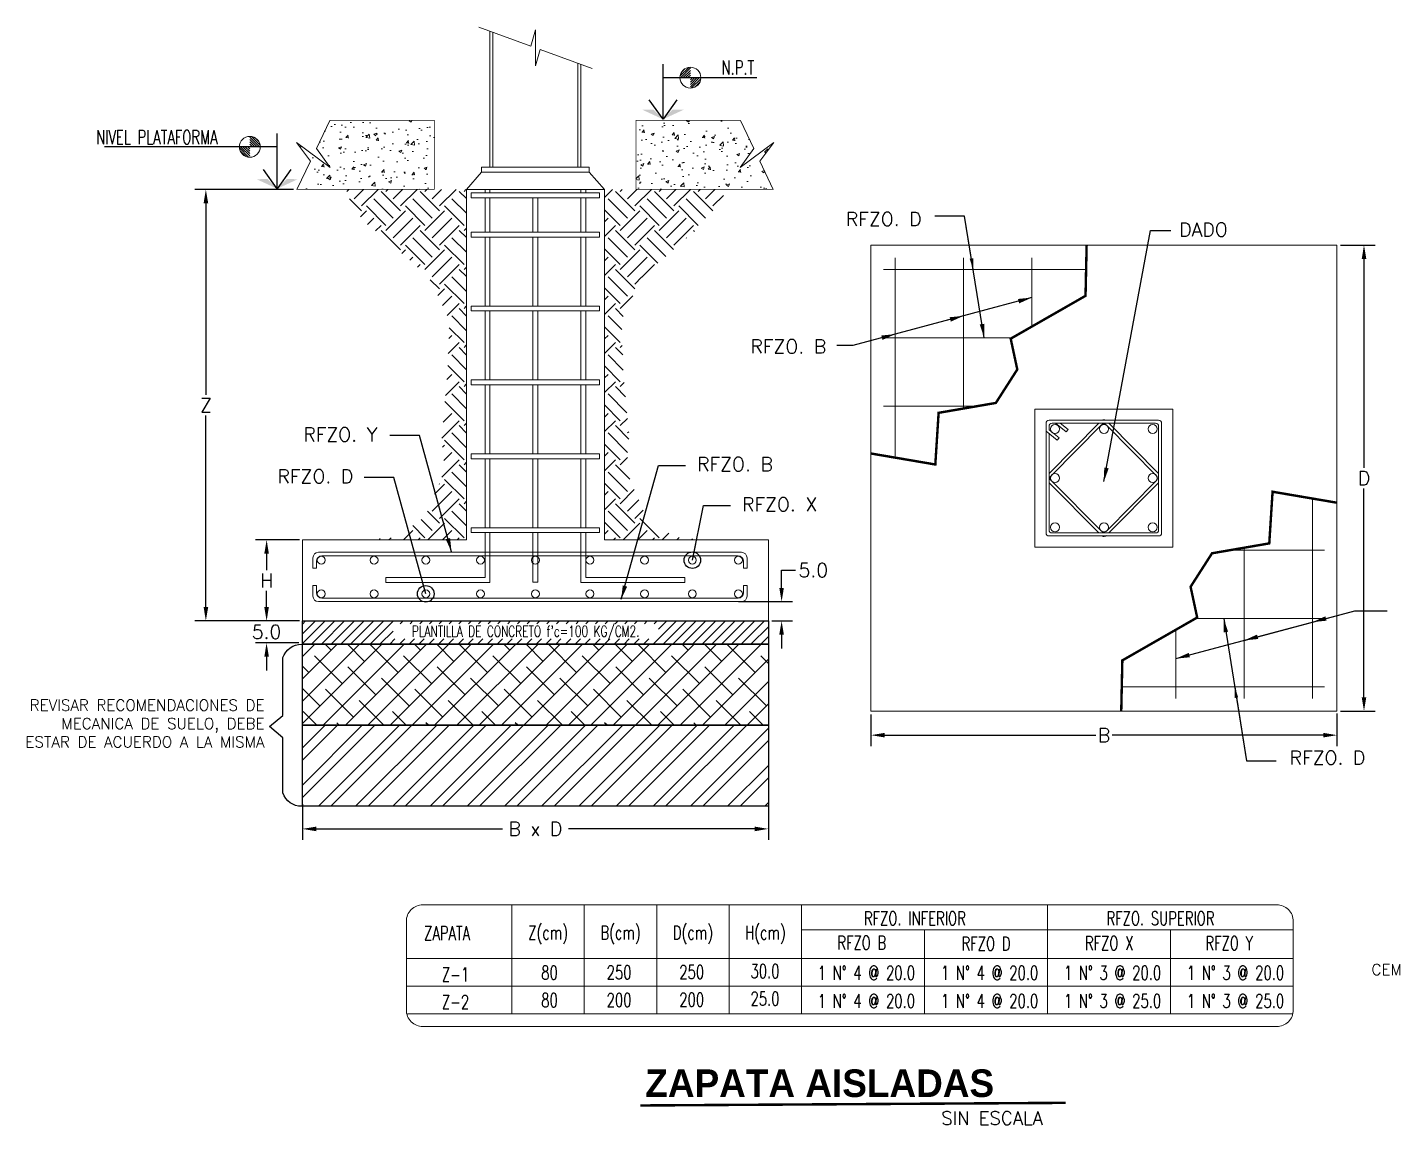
# Model space of a CAD drawing. Header units: millimetres. Extents: x 2153 to 2264, y 1628 to 1660.
# Drawn here: x 2214.38 to 2239.12, y 1634.8 to 1654.67 of the extents above; entities that cross this region are included whole.
import ezdxf
from ezdxf.enums import TextEntityAlignment as Align

# ---------------------------------------------------------------- set-up
doc = ezdxf.new("R2010")
doc.units = ezdxf.units.MM
for name, color, linetype in [('0-TEXTO', 7, 'Continuous'), ('CIM', 7, 'Continuous'), ('CONT', 7, 'Continuous'), ('COTAS', 2, 'Continuous'), ('DADO', 5, 'Continuous'), ('MING', 7, 'Continuous')]:
    doc.layers.add(name, color=color, linetype=linetype)
doc.layers.add('ARMADURA', color=1, linetype='Continuous', lineweight=18)
doc.styles.add('BOLD', font='bold.shx', dxfattribs={"width": 1.1, "height": 0.4})
doc.styles.add('SIMPLEX', font='simplex.shx')
doc.styles.get("Standard").update_dxf_attribs({"font": 'arial.ttf'})
doc.styles.add('TEXT', font='simplex.shx')
doc.styles.add('TEXTO', font='simplex.shx')
doc.dimstyles.new('100', dxfattribs={"dimtxt": 0.2, "dimasz": 0.2, "dimexe": 0.1, "dimexo": 0.1, "dimgap": 0.1, "dimtad": 0, "dimtih": 1, "dimtoh": 1, "dimdec": 0, "dimlfac": 1000, "dimzin": 1, "dimdsep": 46, "dimtxsty": 'SIMPLEX', "dimcen": 0.009, "dimclrd": 2, "dimclre": 2, "dimclrt": 4, "dimadec": 0, "dimazin": 0, "dimtfac": 1, "dimtdec": 0, "dimtmove": 0, "dimatfit": 3, "dimfxl": 1, "dimarcsym": 0})
doc.dimstyles.get("Standard").update_dxf_attribs({"dimtxt": 0.18, "dimasz": 0.18, "dimexe": 0.18, "dimexo": 0.0625, "dimgap": 0.09, "dimtad": 0, "dimtih": 1, "dimtoh": 1, "dimdec": 4, "dimzin": 0, "dimdsep": 46, "dimtxsty": 'Standard', "dimcen": 0.09, "dimadec": 0, "dimazin": 0, "dimtfac": 1, "dimtdec": 4, "dimtofl": 0, "dimtmove": 0, "dimatfit": 3, "dimfxl": 1, "dimtolj": 1, "dimtzin": 0, "dimarcsym": 0})
pattern_1 = [(50, (1387.6985, 1562.52907), (0.546554, -0.04781726), [0.05715, -0.62865]), (355, (1387.6985, 1562.52907), (-0.10572848, 0.57316993), [0.04572, -0.50292]), (100.451, (1387.74404, 1562.5251), (0.4408275, 0.52535006), [0.04857, -0.53427]), (46.1842, (1387.6985, 1562.6815), (0.8132371, -0.126127), [0.085725, -0.942975]), (96.6356, (1387.7663, 1562.67096), (0.7122127, 0.7422767), [0.072855, -0.801405]), (351.184, (1387.6985, 1562.6815), (0.7122138, 0.74227535), [0.06858, -0.75438]), (21, (1387.7747, 1562.64337), (0.45484464, -0.30679656), [0.05715, -0.62865]), (326, (1387.7747, 1562.64337), (0.1854061, 0.5525639), [0.04572, -0.50292]), (71.4514, (1387.8126, 1562.6178), (0.64024947, 0.24576857), [0.04857, -0.53427]), (37.5, (1387.6985, 1562.52907), (0.00926581, 0.253665117), [0, -0.496824, 0, -0.51054, 0, -0.504825]), (7.5, (1387.6985, 1562.52907), (0.20045899, 0.300541724), [0, -0.291084, 0, -0.485394, 0, -0.192405]), (327.5, (1387.52857, 1562.52907), (0.406771786, -0.01718623), [0, -0.1905, 0, -0.59436, 0, -0.78867]), (317.5, (1387.45237, 1562.52907), (0.44438754, 0.07627947), [0, -0.24765, 0, -0.394716, 0, -0.56007])]

# ---------------------------------------------------------------- blocks, each defined once
blk = doc.blocks.new('*D37')
at = {"color": 2, "lineweight": -2, "transparency": 16777216}
for p, q in [((2228.039, 1644.518), (2228.039, 1644.838)), ((2228.039, 1644.838), (2228.289, 1644.838)), ((2227.259, 1644.268), (2228.239, 1644.268)), ((2227.863, 1643.92), (2228.239, 1643.92)), ((2228.039, 1643.67), (2228.039, 1643.42))]:
    blk.add_line(p, q, dxfattribs=at)
at = {"color": 2, "transparency": 16777216}
for points in [[(2227.997, 1644.518), (2228.08, 1644.518), (2228.039, 1644.268)], [(2227.997, 1643.67), (2228.08, 1643.67), (2228.039, 1643.92)]]:
    blk.add_solid(points, dxfattribs=at)
at = {"lineweight": 0, "transparency": 16777216, "insert": (2228.613, 1644.838), "char_height": 0.25, "attachment_point": 5, "style": 'TEXT'}
blk.add_mtext('\\A1;5.0', dxfattribs=at)
blk = doc.blocks.new('*D29')
at = {"color": 2, "lineweight": -2, "transparency": 16777216}
for p, q in [((2227.8, 1640.623), (2227.8, 1639.953)), ((2219.363, 1640.601), (2219.363, 1639.953)), ((2219.613, 1640.153), (2222.983, 1640.153)), ((2227.55, 1640.153), (2224.18, 1640.153))]:
    blk.add_line(p, q, dxfattribs=at)
at = {"color": 2, "transparency": 16777216}
for points in [[(2219.613, 1640.194), (2219.613, 1640.111), (2219.363, 1640.153)], [(2227.55, 1640.194), (2227.55, 1640.111), (2227.8, 1640.153)]]:
    blk.add_solid(points, dxfattribs=at)
at = {"lineweight": 0, "transparency": 16777216, "insert": (2223.581, 1640.153), "char_height": 0.25, "attachment_point": 5, "style": 'TEXT'}
blk.add_mtext('\\A1;B x D', dxfattribs=at)
blk = doc.blocks.new('*D30')
at = {"color": 2, "lineweight": -2, "transparency": 16777216}
for p, q in [((2219.201, 1651.732), (2217.415, 1651.732)), ((2217.615, 1651.482), (2217.615, 1648.013)), ((2217.615, 1644.17), (2217.615, 1647.638)), ((2219.3, 1643.92), (2217.415, 1643.92))]:
    blk.add_line(p, q, dxfattribs=at)
at = {"color": 2, "transparency": 16777216}
for points in [[(2217.574, 1651.482), (2217.657, 1651.482), (2217.615, 1651.732)], [(2217.574, 1644.17), (2217.657, 1644.17), (2217.615, 1643.92)]]:
    blk.add_solid(points, dxfattribs=at)
at = {"lineweight": 0, "transparency": 16777216, "insert": (2217.615, 1647.826), "char_height": 0.25, "attachment_point": 5, "style": 'TEXT'}
blk.add_mtext('\\A1;Z', dxfattribs=at)
blk = doc.blocks.new('*D31')
at = {"color": 2, "lineweight": -2, "transparency": 16777216}
for p, q in [((2219.308, 1645.387), (2218.515, 1645.387)), ((2218.715, 1645.137), (2218.715, 1644.839)), ((2218.715, 1644.17), (2218.715, 1644.464)), ((2219.308, 1643.92), (2218.515, 1643.92))]:
    blk.add_line(p, q, dxfattribs=at)
at = {"color": 2, "transparency": 16777216}
for points in [[(2218.673, 1645.137), (2218.756, 1645.137), (2218.715, 1645.387)], [(2218.673, 1644.17), (2218.756, 1644.17), (2218.715, 1643.92)]]:
    blk.add_solid(points, dxfattribs=at)
at = {"lineweight": 0, "transparency": 16777216, "insert": (2218.715, 1644.651), "char_height": 0.25, "attachment_point": 5, "style": 'TEXT'}
blk.add_mtext('\\A1;H', dxfattribs=at)
blk = doc.blocks.new('*D32')
at = {"color": 2, "lineweight": -2, "transparency": 16777216}
for p, q in [((2218.714, 1644.17), (2218.714, 1644.42)), ((2219.3, 1643.92), (2218.514, 1643.92)), ((2219.3, 1643.52), (2218.514, 1643.52)), ((2218.714, 1643.27), (2218.714, 1643.02))]:
    blk.add_line(p, q, dxfattribs=at)
at = {"color": 2, "transparency": 16777216}
for points in [[(2218.673, 1644.17), (2218.756, 1644.17), (2218.714, 1643.92)], [(2218.673, 1643.27), (2218.756, 1643.27), (2218.714, 1643.52)]]:
    blk.add_solid(points, dxfattribs=at)
at = {"lineweight": 0, "transparency": 16777216, "insert": (2218.714, 1643.72), "char_height": 0.25, "attachment_point": 5, "style": 'TEXT'}
blk.add_mtext('\\A1;5.0', dxfattribs=at)
blk = doc.blocks.new('*D33')
at = {"color": 2, "lineweight": -2, "transparency": 16777216}
for p, q in [((2229.656, 1642.224), (2229.656, 1641.65)), ((2238.094, 1642.24), (2238.094, 1641.65)), ((2229.906, 1641.85), (2233.729, 1641.85)), ((2237.844, 1641.85), (2234.021, 1641.85))]:
    blk.add_line(p, q, dxfattribs=at)
at = {"color": 2, "transparency": 16777216}
for points in [[(2229.906, 1641.892), (2229.906, 1641.809), (2229.656, 1641.85)], [(2237.844, 1641.892), (2237.844, 1641.809), (2238.094, 1641.85)]]:
    blk.add_solid(points, dxfattribs=at)
at = {"lineweight": 0, "transparency": 16777216, "insert": (2233.875, 1641.85), "char_height": 0.25, "attachment_point": 5, "style": 'TEXT'}
blk.add_mtext('\\A1;B', dxfattribs=at)
blk = doc.blocks.new('*D34')
at = {"color": 2, "lineweight": -2, "transparency": 16777216}
for p, q in [((2238.155, 1650.724), (2238.783, 1650.724)), ((2238.583, 1650.474), (2238.583, 1646.693)), ((2238.583, 1642.536), (2238.583, 1646.318)), ((2238.156, 1642.286), (2238.783, 1642.286))]:
    blk.add_line(p, q, dxfattribs=at)
at = {"color": 2, "transparency": 16777216}
for points in [[(2238.542, 1650.474), (2238.625, 1650.474), (2238.583, 1650.724)], [(2238.542, 1642.536), (2238.625, 1642.536), (2238.583, 1642.286)]]:
    blk.add_solid(points, dxfattribs=at)
at = {"lineweight": 0, "transparency": 16777216, "insert": (2238.583, 1646.505), "char_height": 0.25, "attachment_point": 5, "style": 'TEXT'}
blk.add_mtext('\\A1;D', dxfattribs=at)

msp = doc.modelspace()

# ---------------------------------------------------------------- hatches: boundary and pattern name
at = {"lineweight": 0}
for points in [[(2225.5181, 1653.175), (2225.7167, 1653.178), (2225.8915, 1653.0031)], [(2226.265, 1653.175), (2226.0664, 1653.178), (2225.8915, 1653.0031)], [(2218.5327, 1651.9174), (2218.7313, 1651.9204), (2218.9062, 1651.7455)], [(2219.2796, 1651.9174), (2219.081, 1651.9204), (2218.9062, 1651.7455)]]:
    msp.add_hatch(color=256, dxfattribs=at).paths.add_polyline_path(points)
h = msp.add_hatch(dxfattribs=at)
h.set_pattern_fill('AR-CONC,_I', color=256, scale=0.003, style=2)
h.set_pattern_definition(pattern_1)
h.paths.add_polyline_path([(2221.7508, 1652.9821), (2219.8594, 1652.9821), (2219.6167, 1652.4726), (2219.8663, 1652.1308), (2219.257, 1652.5834), (2219.5066, 1652.2416), (2219.2639, 1651.7321), (2221.7508, 1651.7321)])
h = msp.add_hatch(dxfattribs=at)
h.set_pattern_fill('AR-CONC,_I', color=256, scale=0.003, style=2)
h.set_pattern_definition(pattern_1)
h.paths.add_polyline_path([(2227.5357, 1652.4726), (2227.293, 1652.9821), (2225.4016, 1652.9821), (2225.4016, 1651.7321), (2227.8885, 1651.7321), (2227.6458, 1652.2416), (2227.8954, 1652.5834), (2227.2861, 1652.1308)])
h = msp.add_hatch(dxfattribs=at)
h.set_pattern_fill('EARTH', color=8, scale=2, angle=45, style=0)
h.set_pattern_definition([(45, (-6.24735, 564.60906), (6e-17, 0.70710678), [0.5, -0.5]), (45, (-6.37993, 564.74164), (6e-17, 0.70710678), [0.5, -0.5]), (45, (-6.5125, 564.8742), (6e-17, 0.70710678), [0.5, -0.5]), (135, (-6.5125, 564.9626), (-0.70710678, 1e-16), [0.5, -0.5]), (135, (-6.37993, 565.0952), (-0.70710678, 1e-16), [0.5, -0.5]), (135, (-6.24735, 565.2278), (-0.70710678, 1e-16), [0.5, -0.5])])
h.paths.add_polyline_path([(2227.0548, 1651.7321), (2224.8314, 1651.7321), (2224.8314, 1645.3867), (2226.6105, 1645.3867), (2226.0972, 1645.4354), (2225.5831, 1645.8011), (2225.2248, 1646.6413), (2225.2793, 1647.2518), (2225.2326, 1647.7497), (2225.1703, 1648.481), (2225.139, 1649.3641), (2225.5051, 1650.1421), (2226.4119, 1650.9315), (2226.6992, 1651.1601)])
h.paths.add_polyline_path([(2222.3314, 1651.7321), (2220.1081, 1651.7321), (2220.4637, 1651.1601), (2220.7509, 1650.9315), (2221.6577, 1650.1421), (2222.0239, 1649.3641), (2221.9926, 1648.481), (2221.9303, 1647.7497), (2221.8836, 1647.2518), (2221.9381, 1646.6413), (2221.5798, 1645.8011), (2221.0657, 1645.4354), (2220.5258, 1645.3867), (2222.329, 1645.3867)])
h = msp.add_hatch(dxfattribs=at)
h.set_pattern_fill('ANSI31', color=256, style=0)
h.set_pattern_definition([(45, (-5.04954, 564.60906), (-0.0883883476, 0.0883883476), [])])
h.paths.add_polyline_path([(2227.8002, 1643.4977), (2227.8002, 1643.9196), (2219.3627, 1643.9196), (2219.3627, 1643.4977)])
h.paths.add_polyline_path([(2221.0034, 1643.5938), (2225.8091, 1643.5938), (2225.8091, 1643.8662), (2221.0034, 1643.8662)], flags=16)
h = msp.add_hatch()
h.set_pattern_fill('ANSI38', color=256, scale=0.09, style=0)
h.set_pattern_definition([(45, (1912.5557, 1952.73624), (-0.20205576, 0.20205576), []), (135, (1912.5557, 1952.73624), (-0.60616729, 0.20205576), [0.714375, -0.428625])])
h.paths.add_polyline_path([(2227.8002, 1643.4977), (2219.3627, 1643.4977), (2219.3627, 1642.0306), (2227.8002, 1642.0306)])
h = msp.add_hatch()
h.set_pattern_fill('ANSI32', color=256, scale=0.05, style=0)
h.set_pattern_definition([(45, (-1855.74, 4078.10105), (-0.336759605, 0.336759605), []), (45, (-1855.5155, 4078.10105), (-0.336759605, 0.336759605), [])])
h.paths.add_polyline_path([(2227.8002, 1642.0306), (2219.3627, 1642.0306), (2219.3627, 1640.5636), (2227.8002, 1640.5636)])
at = {"layer": 'COTAS', "lineweight": 0}
h = msp.add_hatch(dxfattribs=at)
h.set_pattern_fill('ANSI31', color=256, scale=0.009489, style=0)
h.set_pattern_definition([(45, (2147.720088, 1615.525957), (-0.021302497, 0.021302497), [])])
edge = h.paths.add_edge_path()
edge.add_ellipse((2226.3874, 1653.757), major_axis=(-0.1335, 0.1335), ratio=1, start_angle=-45, end_angle=45)
edge.add_line((2226.1985, 1653.757), (2226.3874, 1653.757))
edge.add_line((2226.3874, 1653.757), (2226.3874, 1653.9458))
edge = h.paths.add_edge_path()
edge.add_line((2226.5762, 1653.757), (2226.3874, 1653.757))
edge.add_line((2226.3874, 1653.757), (2226.3874, 1653.5681))
edge.add_ellipse((2226.3874, 1653.757), major_axis=(-0.1335, 0.1335), ratio=1, start_angle=135, end_angle=225)
h = msp.add_hatch(dxfattribs=at)
h.set_pattern_fill('ANSI31', color=256, scale=0.009489, style=0)
h.set_pattern_definition([(135, (2297.077585, 1614.273295), (0.021302497, 0.021302497), [])])
edge = h.paths.add_edge_path()
edge.add_ellipse((2218.4103, 1652.5043), major_axis=(0.1335, 0.1335), ratio=1, start_angle=315, end_angle=405, ccw=False)
edge.add_line((2218.5991, 1652.5043), (2218.4103, 1652.5043))
edge.add_line((2218.4103, 1652.5043), (2218.4103, 1652.6931))
edge = h.paths.add_edge_path()
edge.add_line((2218.2215, 1652.5043), (2218.4103, 1652.5043))
edge.add_line((2218.4103, 1652.5043), (2218.4103, 1652.3155))
edge.add_ellipse((2218.4103, 1652.5043), major_axis=(0.1335, 0.1335), ratio=1, start_angle=135, end_angle=225, ccw=False)

# ---------------------------------------------------------------- linework, layer by layer
msp.add_lwpolyline([(2219.3627, 1643.9196), (2227.8002, 1643.9196), (2227.8002, 1643.4977), (2219.3627, 1643.4977)], close=True)
msp.add_lwpolyline([(2219.3519, 1640.5636, -0.332352), (2219.0112, 1640.8048), (2219.0112, 1641.8044), (2218.7644, 1642.0046), (2219.0112, 1642.2047), (2219.0112, 1643.2544, -0.332352), (2219.3519, 1643.4956, 0.332352)], format="xyb")
at = {"const_width": 0.045}
msp.add_lwpolyline([(2225.4818, 1635.1446), (2233.1846, 1635.1922)], dxfattribs=at)
at = {"layer": '0-TEXTO', "lineweight": 0}
for p, q in [((2223.1552, 1638.779), (2223.1552, 1636.8062)), ((2224.4665, 1638.779), (2224.4665, 1636.8062)), ((2225.7779, 1638.779), (2225.7779, 1636.8062)), ((2227.0893, 1638.779), (2227.0893, 1636.8062)), ((2228.4006, 1638.779), (2228.4006, 1636.8062)), ((2232.852, 1638.779), (2232.852, 1636.8062)), ((2228.4006, 1638.3244), (2237.3034, 1638.3244)), ((2230.6263, 1638.3244), (2230.6263, 1636.8062)), ((2235.0777, 1638.3244), (2235.0777, 1636.8062)), ((2221.2446, 1637.8043), (2237.3034, 1637.8043)), ((2221.2446, 1637.3052), (2237.3034, 1637.3052)), ((2221.2632, 1636.8062), (2237.2849, 1636.8062))]:
    msp.add_line(p, q, dxfattribs=at)
msp.add_lwpolyline([(2221.5446, 1636.5731), (2237.0034, 1636.5731, 0.4142136), (2237.3034, 1636.8731), (2237.3034, 1638.479, 0.4142136), (2237.0034, 1638.779), (2221.5446, 1638.779, 0.4142136), (2221.2446, 1638.479), (2221.2446, 1636.8731, 0.4142136)], format="xyb", close=True, dxfattribs=at)
at = {"layer": 'CIM', "color": 1, "lineweight": 0}
for p, q in [((2222.4189, 1651.5821), (2222.4189, 1651.6696)), ((2224.7439, 1651.6696), (2222.4189, 1651.6696)), ((2224.7439, 1651.5821), (2222.4189, 1651.5821)), ((2222.6689, 1651.6696), (2222.6689, 1651.7321)), ((2222.6689, 1650.9571), (2222.6689, 1651.5821)), ((2222.7564, 1651.6696), (2222.7564, 1651.7321)), ((2222.7564, 1650.9571), (2222.7564, 1651.5821)), ((2223.5372, 1650.9571), (2223.5372, 1651.5821)), ((2223.6247, 1650.9571), (2223.6247, 1651.5821)), ((2224.4064, 1651.6696), (2224.4064, 1651.7321)), ((2224.4064, 1650.9571), (2224.4064, 1651.5821)), ((2224.4939, 1651.6696), (2224.4939, 1651.7321)), ((2224.4939, 1650.9571), (2224.4939, 1651.5821)), ((2224.7439, 1651.5821), (2224.7439, 1651.6696)), ((2222.4189, 1650.8696), (2222.4189, 1650.9571)), ((2224.7439, 1650.9571), (2222.4189, 1650.9571)), ((2224.7439, 1650.8696), (2222.4189, 1650.8696)), ((2222.6689, 1649.6196), (2222.6689, 1650.8696)), ((2222.7564, 1649.6196), (2222.7564, 1650.8696)), ((2223.5372, 1649.6196), (2223.5372, 1650.8696)), ((2223.6247, 1649.6196), (2223.6247, 1650.8696)), ((2224.4064, 1649.6196), (2224.4064, 1650.8696)), ((2224.4939, 1649.6196), (2224.4939, 1650.8696)), ((2224.7439, 1650.8696), (2224.7439, 1650.9571)), ((2222.4189, 1649.5321), (2222.4189, 1649.6196)), ((2224.7439, 1649.6196), (2222.4189, 1649.6196)), ((2224.7439, 1649.5321), (2222.4189, 1649.5321)), ((2222.6689, 1648.2821), (2222.6689, 1649.5321)), ((2222.7564, 1648.2821), (2222.7564, 1649.5321)), ((2223.5372, 1648.2821), (2223.5372, 1649.5321)), ((2223.6247, 1648.2821), (2223.6247, 1649.5321)), ((2224.4064, 1648.2821), (2224.4064, 1649.5321)), ((2224.4939, 1648.2821), (2224.4939, 1649.5321)), ((2224.7439, 1649.5321), (2224.7439, 1649.6196)), ((2222.4189, 1648.1946), (2222.4189, 1648.2821)), ((2224.7439, 1648.2821), (2222.4189, 1648.2821)), ((2224.7439, 1648.1946), (2222.4189, 1648.1946)), ((2222.6689, 1646.9446), (2222.6689, 1648.1946)), ((2222.7564, 1646.9446), (2222.7564, 1648.1946)), ((2223.5372, 1646.9446), (2223.5372, 1648.1946)), ((2223.6247, 1646.9446), (2223.6247, 1648.1946)), ((2224.4064, 1646.9446), (2224.4064, 1648.1946)), ((2224.4939, 1646.9446), (2224.4939, 1648.1946)), ((2224.7439, 1648.1946), (2224.7439, 1648.2821)), ((2222.4189, 1646.8571), (2222.4189, 1646.9446)), ((2224.7439, 1646.9446), (2222.4189, 1646.9446)), ((2224.7439, 1646.8571), (2222.4189, 1646.8571)), ((2222.6689, 1645.6071), (2222.6689, 1646.8571)), ((2222.7564, 1645.6071), (2222.7564, 1646.8571)), ((2223.5372, 1645.6071), (2223.5372, 1646.8571)), ((2223.6247, 1645.6071), (2223.6247, 1646.8571)), ((2224.4064, 1645.6071), (2224.4064, 1646.8571)), ((2224.4939, 1645.6071), (2224.4939, 1646.8571)), ((2224.7439, 1646.8571), (2224.7439, 1646.9446)), ((2224.7439, 1645.6071), (2222.4189, 1645.6071)), ((2222.4189, 1645.5196), (2222.4189, 1645.6071)), ((2224.7439, 1645.5196), (2224.7439, 1645.6071)), ((2224.7439, 1645.5196), (2222.4189, 1645.5196)), ((2222.6689, 1644.7039), (2222.6689, 1645.5196)), ((2222.7564, 1644.6164), (2222.7564, 1645.5196)), ((2223.5372, 1644.623), (2223.5372, 1645.5196)), ((2223.6247, 1644.6183), (2223.6247, 1645.5196)), ((2224.4064, 1644.6164), (2224.4064, 1645.5196)), ((2224.4939, 1644.7039), (2224.4939, 1645.5196)), ((2222.6689, 1644.7039), (2220.8731, 1644.7039)), ((2220.8731, 1644.6164), (2220.8731, 1644.7039)), ((2222.7564, 1644.6164), (2220.8731, 1644.6164)), ((2223.5372, 1644.623), (2223.6247, 1644.6183)), ((2226.2897, 1644.6164), (2224.4064, 1644.6164)), ((2226.2897, 1644.7039), (2224.4939, 1644.7039)), ((2226.2897, 1644.6164), (2226.2897, 1644.7039))]:
    msp.add_line(p, q, dxfattribs=at)
at = {"layer": 'CONT', "lineweight": 0}
for p, q in [((2222.7561, 1652.1359), (2222.7561, 1654.5953)), ((2224.4068, 1652.1359), (2224.4068, 1653.9945)), ((2222.3314, 1651.7321), (2222.6072, 1652.0446)), ((2222.6072, 1652.0446), (2222.6072, 1652.1359)), ((2224.5557, 1652.1359), (2222.6072, 1652.1359)), ((2222.6072, 1652.0446), (2224.5557, 1652.0446)), ((2224.5557, 1652.0446), (2224.5557, 1652.1359)), ((2224.8314, 1651.7321), (2224.5557, 1652.0446)), ((2229.656, 1650.7238), (2238.0935, 1650.7238)), ((2229.656, 1650.7238), (2229.656, 1642.2863)), ((2238.0935, 1650.7238), (2238.0935, 1642.2863)), ((2232.6248, 1647.7551), (2232.6248, 1645.2551)), ((2232.6248, 1647.7551), (2235.1248, 1647.7551)), ((2235.1248, 1647.7551), (2235.1248, 1645.2551)), ((2232.6248, 1645.2551), (2235.1248, 1645.2551)), ((2227.8002, 1643.4977), (2227.8002, 1642.0306)), ((2229.656, 1642.2863), (2238.0935, 1642.2863))]:
    msp.add_line(p, q, dxfattribs=at)
at = {"layer": 'CONT', "color": 1, "lineweight": 0}
for p, q in [((2222.8118, 1652.1359), (2222.8118, 1654.575)), ((2224.3511, 1652.1359), (2224.3511, 1654.0148)), ((2232.8259, 1647.3527), (2233.0306, 1647.1895)), ((2232.8802, 1646.5885), (2233.7844, 1647.4976)), ((2232.8802, 1647.3789), (2233.0645, 1647.2319)), ((2232.9177, 1646.5492), (2233.8304, 1647.4668)), ((2232.9962, 1647.4976), (2233.1904, 1647.3428)), ((2233.0834, 1647.4976), (2233.2243, 1647.3853)), ((2233.1904, 1647.3428), (2233.2243, 1647.3853)), ((2233.9191, 1647.4667), (2234.8278, 1646.5491)), ((2233.9649, 1647.4976), (2234.8653, 1646.5884)), ((2233.0306, 1647.1895), (2233.0645, 1647.2319)), ((2233.7844, 1645.5125), (2232.8802, 1646.4217)), ((2233.8304, 1645.5434), (2232.9177, 1646.461)), ((2234.8278, 1646.4611), (2233.9191, 1645.5435)), ((2234.8653, 1646.4218), (2233.9649, 1645.5125)), ((2219.6532, 1645.161), (2227.3126, 1645.161)), ((2219.7159, 1645.0983), (2227.2499, 1645.0983)), ((2219.5532, 1644.8713), (2219.5532, 1645.061)), ((2219.5532, 1644.8713), (2219.6159, 1644.8713)), ((2219.6159, 1644.8713), (2219.6159, 1644.9983)), ((2227.3499, 1644.8713), (2227.3499, 1644.9983)), ((2227.4126, 1644.8713), (2227.3499, 1644.8713)), ((2227.4126, 1644.8713), (2227.4126, 1645.061)), ((2219.5532, 1644.5574), (2219.5532, 1644.3677)), ((2219.5532, 1644.5574), (2219.6159, 1644.5574)), ((2219.6159, 1644.5574), (2219.6159, 1644.4304)), ((2227.3499, 1644.5574), (2227.3499, 1644.4304)), ((2227.4126, 1644.5574), (2227.3499, 1644.5574)), ((2227.4126, 1644.5574), (2227.4126, 1644.3677)), ((2219.6532, 1644.2677), (2227.3126, 1644.2677)), ((2219.7159, 1644.3304), (2227.2499, 1644.3304))]:
    msp.add_line(p, q, dxfattribs=at)
at = {"layer": 'CONT', "color": 8, "lineweight": 0}
for p, q in [((2229.8837, 1650.284), (2233.5519, 1650.284)), ((2230.0959, 1650.4962), (2230.0959, 1646.8757)), ((2231.3334, 1650.4962), (2231.3334, 1647.7653)), ((2232.5709, 1650.4962), (2232.5709, 1649.25)), ((2229.8837, 1649.0465), (2232.2156, 1649.0465)), ((2229.8837, 1647.809), (2231.5858, 1647.809)), ((2237.6537, 1642.514), (2237.6537, 1646.1345)), ((2237.8658, 1645.2012), (2236.1637, 1645.2012)), ((2236.4162, 1642.514), (2236.4162, 1645.2448)), ((2237.8658, 1643.9637), (2235.5339, 1643.9637)), ((2235.1787, 1642.514), (2235.1787, 1643.7602)), ((2237.8658, 1642.7262), (2234.1976, 1642.7262))]:
    msp.add_line(p, q, dxfattribs=at)
at = {"layer": 'CONT', "lineweight": 0}
msp.add_lwpolyline([(2224.8314, 1651.7321), (2224.8314, 1645.3867), (2227.8002, 1645.3867), (2227.8002, 1643.9196), (2219.3627, 1643.9196), (2219.3627, 1645.3867), (2222.3314, 1645.3867), (2222.3314, 1651.7321)], close=True, dxfattribs=at)
at = {"layer": 'CONT', "lineweight": 0, "const_width": 0.0439}
for points in [[(2229.656, 1646.9508), (2230.8217, 1646.7517), (2230.8815, 1647.6872), (2231.9178, 1647.8664), (2232.306, 1648.4724), (2232.1864, 1649.0298), (2233.5415, 1649.806), (2233.5615, 1650.7238)], [(2238.0935, 1646.0594), (2236.9278, 1646.2584), (2236.8681, 1645.3229), (2235.8318, 1645.1438), (2235.4436, 1644.5377), (2235.5631, 1643.9804), (2234.208, 1643.2041), (2234.188, 1642.2863)]]:
    msp.add_lwpolyline(points, dxfattribs=at)
at = {"layer": 'CONT', "color": 1, "lineweight": 0}
msp.add_lwpolyline([(2232.8259, 1647.4957), (2232.8259, 1645.5145, 0.4142136), (2232.8821, 1645.4582), (2234.8634, 1645.4582, 0.4142136), (2234.9196, 1645.5145), (2234.9196, 1647.4957, 0.4142136), (2234.8634, 1647.552), (2232.8821, 1647.552, 0.4142136)], format="xyb", close=True, dxfattribs=at)
for points in [[(2232.8802, 1647.3094), (2232.8802, 1645.5688, 0.4142136), (2232.9364, 1645.5125), (2234.809, 1645.5125, 0.4142136), (2234.8653, 1645.5688), (2234.8653, 1647.4414, 0.4142136), (2234.809, 1647.4976), (2232.9364, 1647.4976, 0.4142136), (2232.8802, 1647.4414)], [(2232.8802, 1647.4414), (2232.8802, 1647.3789, 0.4142136)]]:
    msp.add_lwpolyline(points, format="xyb", dxfattribs=at)
at = {"layer": 'CONT', "lineweight": 0}
for centre, radius in [((2232.9888, 1647.3958), 0.0815), ((2233.8747, 1647.3958), 0.0815), ((2234.7567, 1647.3958), 0.0815), ((2232.9888, 1646.5051), 0.0815), ((2234.7567, 1646.5051), 0.0815), ((2232.9888, 1645.6144), 0.0815), ((2233.8747, 1645.6144), 0.0815), ((2234.7567, 1645.6144), 0.0815), ((2219.7046, 1645.0187), 0.0715), ((2220.6603, 1645.0187), 0.0715), ((2221.5978, 1645.0187), 0.0715), ((2222.5878, 1645.0187), 0.0715), ((2223.581, 1645.0187), 0.0715), ((2224.5678, 1645.0187), 0.0715), ((2225.5578, 1645.0187), 0.0715), ((2226.4226, 1645.0187), 0.0715), ((2227.2574, 1645.0187), 0.0715), ((2219.7046, 1644.4101), 0.0715), ((2220.6603, 1644.4101), 0.0715), ((2221.5978, 1644.4101), 0.0715), ((2222.5878, 1644.4101), 0.0715), ((2223.581, 1644.4101), 0.0715), ((2224.5678, 1644.4101), 0.0715), ((2225.5578, 1644.4101), 0.0715), ((2226.4226, 1644.4101), 0.0715), ((2227.2574, 1644.4101), 0.0715)]:
    msp.add_circle(centre, radius, dxfattribs=at)
at = {"layer": 'CONT', "color": 1, "lineweight": 0}
for centre, radius, start, end in [((2233.8748, 1647.4998), 0.0625, 56.55181, 123.44819), ((2233.8747, 1647.4227), 0.0625, 44.7416, 135.14352), ((2232.962, 1646.5051), 0.0625, 135.14352, 224.85648), ((2234.7834, 1646.5051), 0.0625, 315.2584, 44.7416), ((2233.8747, 1645.5875), 0.0625, 224.85648, 315.2584), ((2233.8748, 1645.5104), 0.0625, 236.55181, 315.2584), ((2219.6532, 1645.061), 0.1, 90, 180), ((2219.7159, 1644.9983), 0.1, 90, 180), ((2227.2499, 1644.9983), 0.1, 0, 90), ((2227.3126, 1645.061), 0.1, 0, 90), ((2219.6532, 1644.3677), 0.1, 180, 270), ((2219.7159, 1644.4304), 0.1, 180, 270), ((2227.2499, 1644.4304), 0.1, 270, 0), ((2227.3126, 1644.3677), 0.1, 270, 0)]:
    msp.add_arc(centre, radius, start, end, dxfattribs=at)
at = {"layer": 'COTAS', "lineweight": 0}
for p, q in [((2223.4982, 1654.3252), (2222.5561, 1654.6681)), ((2223.5811, 1654.6213), (2223.4982, 1654.3252)), ((2223.5817, 1653.9684), (2223.5811, 1654.6213)), ((2223.6647, 1654.2646), (2223.5817, 1653.9684)), ((2224.6068, 1653.9217), (2223.6647, 1654.2646)), ((2219.6167, 1652.4726), (2219.8594, 1652.9821)), ((2227.5357, 1652.4726), (2227.293, 1652.9821)), ((2219.5066, 1652.2416), (2219.257, 1652.5834)), ((2219.257, 1652.5834), (2219.8663, 1652.1308)), ((2227.8954, 1652.5834), (2227.2861, 1652.1308)), ((2227.6458, 1652.2416), (2227.8954, 1652.5834)), ((2219.8663, 1652.1308), (2219.6167, 1652.4726)), ((2227.2861, 1652.1308), (2227.5357, 1652.4726)), ((2219.2639, 1651.7321), (2219.5066, 1652.2416)), ((2227.8885, 1651.7321), (2227.6458, 1652.2416))]:
    msp.add_line(p, q, dxfattribs=at)
at = {"layer": 'COTAS', "lineweight": 0, "const_width": 0.0125}
for points in [[(2219.8594, 1652.9821), (2221.7508, 1652.9821), (2221.7508, 1651.7321), (2219.2639, 1651.7321)], [(2227.293, 1652.9821), (2225.4016, 1652.9821), (2225.4016, 1651.7321), (2227.8885, 1651.7321)]]:
    msp.add_lwpolyline(points, dxfattribs=at)
at = {"layer": 'COTAS', "lineweight": 0}
for centre in [(2226.3874, 1653.757), (2218.4103, 1652.5043)]:
    msp.add_circle(centre, 0.1888, dxfattribs=at)
at = {"layer": 'DADO'}
for points in [[(2219.3627, 1643.4977), (2227.8002, 1643.4977), (2227.8002, 1642.0306), (2219.3627, 1642.0306)], [(2219.3627, 1642.0306), (2227.8002, 1642.0306), (2227.8002, 1640.5636), (2219.3627, 1640.5636)]]:
    msp.add_lwpolyline(points, close=True, dxfattribs=at)

# ---------------------------------------------------------------- texts
at = {"layer": 'ARMADURA', "style": 'BOLD'}
msp.add_text('ZAPATA AISLADAS', height=0.5, dxfattribs=at).set_placement((2225.5715, 1635.2979))
at = {"layer": 'COTAS', "style": 'SIMPLEX'}
msp.add_text('SIN ESCALA', height=0.24, dxfattribs=at).set_placement((2230.9281, 1634.7968))
at = {"layer": 'MING', "lineweight": 0, "style": 'TEXTO', "width": 0.7}
for s, p in [('N.P.T ', (2226.9499, 1653.8164)), ('NIVEL PLATAFORMA', (2215.627, 1652.5551)), ('RFZO. INFERIOR', (2229.5292, 1638.4081)), ('RFZO. SUPERIOR', (2233.9201, 1638.4081)), ('ZAPATA', (2221.5655, 1638.14)), ('RFZO B', (2229.0474, 1637.9663)), ('RFZO D', (2231.2974, 1637.9505)), ('RFZO X', (2233.5303, 1637.9584)), ('RFZO Y', (2235.7107, 1637.9584)), ('80', (2223.6875, 1637.4252)), ('Z-1', (2221.8877, 1637.3922)), ('80', (2223.6875, 1636.9261)), ('Z-2', (2221.8877, 1636.8931))]:
    msp.add_text(s, height=0.25, dxfattribs=at).set_placement(p)
for s, height, p in [("PLANTILLA DE CONCRETO f'c=100 KG/CM2.", 0.2, (2223.4062, 1643.6313)), ('Z(cm)', 0.25, (2223.8109, 1638.1497)), ('B(cm)', 0.25, (2225.1222, 1638.1497)), ('D(cm)', 0.25, (2226.4336, 1638.1497)), ('H(cm)', 0.25, (2227.7449, 1638.1497))]:
    msp.add_text(s, height=height, dxfattribs=at).set_placement(p, align=Align.CENTER)
for s, p in [('250', (2225.3213, 1637.4291)), ('250', (2226.6365, 1637.4353)), ('30.0', (2228.0005, 1637.4521)), ('1 N%%D 4 @ 20.0', (2230.4547, 1637.422)), ('1 N%%D 4 @ 20.0', (2232.686, 1637.422)), ('1 N%%D 3 @ 20.0', (2234.9117, 1637.422)), ('1 N%%D 3 @ 20.0', (2237.1374, 1637.422)), ('200', (2225.3213, 1636.93)), ('200', (2226.6365, 1636.9362)), ('25.0', (2228.0005, 1636.953)), ('1 N%%D 4 @ 20.0', (2230.4547, 1636.9119)), ('1 N%%D 4 @ 20.0', (2232.686, 1636.9119)), ('1 N%%D 3 @ 25.0', (2234.9117, 1636.9119)), ('1 N%%D 3 @ 25.0', (2237.1374, 1636.9119))]:
    msp.add_text(s, height=0.25, dxfattribs=at).set_placement(p, align=Align.RIGHT)
at = {"layer": 'MING', "style": 'TEXTO'}
msp.add_text('CEMENTO EXPANSIVO', height=0.2, dxfattribs=at).set_placement((2238.7201, 1637.5059))
at = {"layer": 'MING', "lineweight": 0, "char_height": 0.25, "style": 'TEXTO'}
for s, insert, attachment_point in [('RFZO. D', (2229.2017, 1651.196), 4), ('DADO', (2235.2381, 1651.0055), 4), ('RFZO. B', (2227.4738, 1648.8897), 4), ('RFZO. Y', (2219.3792, 1647.2954), 4), ('RFZO. B', (2226.5079, 1646.7567), 4), ('RFZO. D', (2218.9115, 1646.5372), 4), ('RFZO. X', (2227.3216, 1646.0293), 4), ('RFZO. D', (2238.6078, 1641.4422), 6)]:
    msp.add_mtext(s, dxfattribs=dict(at, insert=insert, attachment_point=attachment_point))
at = {"layer": 'MING', "lineweight": 0, "insert": (2213.394, 1642.4935), "char_height": 0.2, "width": 5.282749, "attachment_point": 1, "style": 'TEXTO'}
msp.add_mtext('\\pxqr;REVISAR RECOMENDACIONES DE MECANICA DE SUELO, DEBE\\PESTAR DE ACUERDO A LA MISMA', dxfattribs=at)

# ---------------------------------------------------------------- dimensions: what is measured, and where the dimension line sits
at = {"lineweight": 0}
for base, p1, p2, text, picture, middle in [((2217.6153, 1651.7321), (2219.3627, 1643.9196), (2219.2639, 1651.7321), 'Z', '*D30', (2217.6153, 1647.8259)), ((2238.5833, 1642.2863), (2238.0922, 1650.7238), (2238.0935, 1642.2863), 'D', '*D34', (2238.5833, 1646.5051))]:
    dim = msp.add_linear_dim(base=base, p1=p1, p2=p2, angle=90, text=text, dimstyle='Standard', override={"dimtxt": 0.25, "dimasz": 0.25, "dimexe": 0.2, "dimgap": 0.0625, "dimdec": 1, "dimlfac": 10, "dimrnd": 0.01, "dimzin": 3, "dimtxsty": 'TEXT', "dimsah": 1, "dimcen": 0.0625, "dimdle": 0.0313, "dimclrd": 2, "dimclre": 2, "dimclrt": 256, "dimtdec": 1, "dimtix": 1, "dimfxl": 0.0015, "dimtzin": 7}, dxfattribs=at)
    dim.commit()
    dim.dimension.update_dxf_attribs({"geometry": picture, "text_midpoint": middle})
for base, p1, p2, text, picture, middle in [((2218.7148, 1643.9196), (2219.3703, 1645.3867), (2219.3703, 1643.9196), 'H', '*D31', (2218.7148, 1644.6514)), ((2228.0385, 1644.2677), (2227.8002, 1643.9196), (2227.197, 1644.2677), '5.0', '*D37', (2228.6129, 1644.8378)), ((2218.7144, 1643.5196), (2219.3627, 1643.9196), (2219.3627, 1643.5196), '5.0', '*D32', (2218.7144, 1643.7196))]:
    dim = msp.add_linear_dim(base=base, p1=p1, p2=p2, angle=90, text=text, dimstyle='Standard', override={"dimtxt": 0.25, "dimasz": 0.25, "dimexe": 0.2, "dimgap": 0.0625, "dimdec": 1, "dimlfac": 10, "dimrnd": 0.01, "dimzin": 3, "dimtxsty": 'TEXT', "dimsah": 1, "dimcen": 0.0625, "dimdle": 0.0313, "dimclrd": 2, "dimclre": 2, "dimclrt": 256, "dimtdec": 1, "dimtix": 1, "dimfxl": 0.0015, "dimtzin": 7}, dxfattribs=at)
    dim.commit()
    dim.dimension.update_dxf_attribs({"geometry": picture, "text_midpoint": middle, "dimtype": 160})
for base, p1, p2, text, picture, middle in [((2238.0935, 1641.8505), (2229.656, 1642.2863), (2238.0935, 1642.3028), 'B', '*D33', (2233.8748, 1641.8505)), ((2219.3627, 1640.1527), (2227.8002, 1640.6856), (2219.3627, 1640.6636), 'B x D', '*D29', (2223.5814, 1640.1527))]:
    dim = msp.add_linear_dim(base=base, p1=p1, p2=p2, text=text, dimstyle='Standard', override={"dimtxt": 0.25, "dimasz": 0.25, "dimexe": 0.2, "dimgap": 0.0625, "dimdec": 1, "dimlfac": 10, "dimrnd": 0.01, "dimzin": 3, "dimtxsty": 'TEXT', "dimsah": 1, "dimcen": 0.0625, "dimdle": 0.0313, "dimclrd": 2, "dimclre": 2, "dimclrt": 256, "dimtdec": 1, "dimtix": 1, "dimfxl": 0.0015, "dimtzin": 7}, dxfattribs=at)
    dim.commit()
    dim.dimension.update_dxf_attribs({"geometry": picture, "text_midpoint": middle})

# ---------------------------------------------------------------- leaders
for points, dimstyle, override in [([(2225.8915, 1653.003), (2225.8915, 1653.757), (2227.5893, 1653.757)], '100', {"dimasz": 0.35, "dimldrblk": 'Open90'}), ([(2218.9062, 1651.746), (2218.9062, 1652.5043), (2215.7777, 1652.5043)], '100', {"dimasz": 0.35, "dimldrblk": 'Open90'}), ([(2231.7069, 1649.0465), (2231.3516, 1651.2506), (2230.8146, 1651.2506)], 'Standard', {"dimtxt": 0.25, "dimasz": 0.25, "dimexe": 0.2, "dimgap": 0.0625, "dimdec": 1, "dimlfac": 10, "dimrnd": 0.01, "dimzin": 3, "dimtxsty": 'SIMPLEX', "dimcen": 0.0625, "dimdle": 0.0313, "dimclrd": 2, "dimclre": 2, "dimclrt": 5, "dimtdec": 1, "dimtix": 1, "dimfxl": 0.0015, "dimtzin": 7}), ([(2233.8748, 1646.4434), (2234.7154, 1650.9903), (2235.0861, 1650.9899)], 'Standard', {"dimtxt": 0.25, "dimasz": 0.25, "dimexe": 0.2, "dimgap": 0.0625, "dimdec": 1, "dimlfac": 10, "dimrnd": 0.01, "dimzin": 3, "dimtxsty": 'SIMPLEX', "dimcen": 0.0625, "dimdle": 0.0313, "dimclrd": 2, "dimclre": 2, "dimclrt": 5, "dimtdec": 1, "dimtix": 1, "dimfxl": 0.0015, "dimtzin": 7}), ([(2232.5709, 1649.7741), (2229.3307, 1648.907), (2229.0391, 1648.907)], 'Standard', {"dimtxt": 0.25, "dimasz": 0.25, "dimexe": 0.2, "dimgap": 0.0625, "dimdec": 1, "dimlfac": 10, "dimrnd": 0.01, "dimzin": 3, "dimtxsty": 'SIMPLEX', "dimcen": 0.0625, "dimdle": 0.0313, "dimclrd": 2, "dimclre": 2, "dimclrt": 5, "dimtdec": 1, "dimtix": 1, "dimfxl": 0.0015, "dimtzin": 7}), ([(2231.3334, 1649.4429), (2229.3307, 1648.907), (2229.0391, 1648.907)], 'Standard', {"dimtxt": 0.25, "dimasz": 0.25, "dimexe": 0.2, "dimgap": 0.0625, "dimdec": 1, "dimlfac": 10, "dimrnd": 0.01, "dimzin": 3, "dimtxsty": 'SIMPLEX', "dimcen": 0.0625, "dimdle": 0.0313, "dimclrd": 2, "dimclre": 2, "dimclrt": 5, "dimtdec": 1, "dimtix": 1, "dimfxl": 0.0015, "dimtzin": 7}), ([(2230.0959, 1649.1117), (2229.3307, 1648.907), (2229.0391, 1648.907)], 'Standard', {"dimtxt": 0.25, "dimasz": 0.25, "dimexe": 0.2, "dimgap": 0.0625, "dimdec": 1, "dimlfac": 10, "dimrnd": 0.01, "dimzin": 3, "dimtxsty": 'SIMPLEX', "dimcen": 0.0625, "dimdle": 0.0313, "dimclrd": 2, "dimclre": 2, "dimclrt": 5, "dimtdec": 1, "dimtix": 1, "dimfxl": 0.0015, "dimtzin": 7}), ([(2230.0959, 1649.1117), (2229.3307, 1648.907), (2229.0391, 1648.907)], 'Standard', {"dimtxt": 0.25, "dimasz": 0.25, "dimexe": 0.2, "dimgap": 0.0625, "dimdec": 1, "dimlfac": 10, "dimrnd": 0.01, "dimzin": 3, "dimtxsty": 'SIMPLEX', "dimcen": 0.0625, "dimdle": 0.0313, "dimclrd": 2, "dimclre": 2, "dimclrt": 5, "dimtdec": 1, "dimtix": 1, "dimfxl": 0.0015, "dimtzin": 7}), ([(2222.0633, 1645.1683), (2221.4839, 1647.2758), (2220.9468, 1647.2758)], 'Standard', {"dimtxt": 0.25, "dimasz": 0.25, "dimexe": 0.2, "dimgap": 0.0625, "dimdec": 1, "dimlfac": 10, "dimrnd": 0.01, "dimzin": 3, "dimtxsty": 'SIMPLEX', "dimcen": 0.0625, "dimdle": 0.0313, "dimclrd": 2, "dimclre": 2, "dimclrt": 5, "dimtdec": 1, "dimtix": 1, "dimfxl": 0.0015, "dimtzin": 7}), ([(2225.1353, 1644.3105), (2225.8126, 1646.7352), (2226.2972, 1646.7352)], 'Standard', {"dimtxt": 0.25, "dimasz": 0.25, "dimexe": 0.2, "dimgap": 0.0625, "dimdec": 1, "dimlfac": 10, "dimrnd": 0.01, "dimzin": 3, "dimtxsty": 'SIMPLEX', "dimcen": 0.0625, "dimdle": 0.0313, "dimclrd": 2, "dimclre": 2, "dimclrt": 5, "dimtdec": 1, "dimtix": 1, "dimfxl": 0.0015, "dimtzin": 7}), ([(2235.1787, 1643.2361), (2238.4188, 1644.1032), (2239.0021, 1644.1032)], 'Standard', {"dimtxt": 0.25, "dimasz": 0.25, "dimexe": 0.2, "dimgap": 0.0625, "dimdec": 1, "dimlfac": 10, "dimrnd": 0.01, "dimzin": 3, "dimtxsty": 'SIMPLEX', "dimcen": 0.0625, "dimdle": 0.0313, "dimclrd": 2, "dimclre": 2, "dimclrt": 5, "dimtdec": 1, "dimtix": 1, "dimfxl": 0.0015, "dimtzin": 7}), ([(2236.4162, 1643.5672), (2238.4188, 1644.1032), (2239.0021, 1644.1032)], 'Standard', {"dimtxt": 0.25, "dimasz": 0.25, "dimexe": 0.2, "dimgap": 0.0625, "dimdec": 1, "dimlfac": 10, "dimrnd": 0.01, "dimzin": 3, "dimtxsty": 'SIMPLEX', "dimcen": 0.0625, "dimdle": 0.0313, "dimclrd": 2, "dimclre": 2, "dimclrt": 5, "dimtdec": 1, "dimtix": 1, "dimfxl": 0.0015, "dimtzin": 7}), ([(2237.6537, 1643.8984), (2238.4188, 1644.1032), (2239.0021, 1644.1032)], 'Standard', {"dimtxt": 0.25, "dimasz": 0.25, "dimexe": 0.2, "dimgap": 0.0625, "dimdec": 1, "dimlfac": 10, "dimrnd": 0.01, "dimzin": 3, "dimtxsty": 'SIMPLEX', "dimcen": 0.0625, "dimdle": 0.0313, "dimclrd": 2, "dimclre": 2, "dimclrt": 5, "dimtdec": 1, "dimtix": 1, "dimfxl": 0.0015, "dimtzin": 7}), ([(2237.6537, 1643.8984), (2238.4188, 1644.1032), (2239.0021, 1644.1032)], 'Standard', {"dimtxt": 0.25, "dimasz": 0.25, "dimexe": 0.2, "dimgap": 0.0625, "dimdec": 1, "dimlfac": 10, "dimrnd": 0.01, "dimzin": 3, "dimtxsty": 'SIMPLEX', "dimcen": 0.0625, "dimdle": 0.0313, "dimclrd": 2, "dimclre": 2, "dimclrt": 5, "dimtdec": 1, "dimtix": 1, "dimfxl": 0.0015, "dimtzin": 7}), ([(2236.0426, 1643.9637), (2236.4578, 1641.3877), (2236.9949, 1641.3877)], 'Standard', {"dimtxt": 0.25, "dimasz": 0.25, "dimexe": 0.2, "dimgap": 0.0625, "dimdec": 1, "dimlfac": 10, "dimrnd": 0.01, "dimzin": 3, "dimtxsty": 'SIMPLEX', "dimcen": 0.0625, "dimdle": 0.0313, "dimclrd": 2, "dimclre": 2, "dimclrt": 5, "dimtdec": 1, "dimtix": 1, "dimfxl": 0.0015, "dimtzin": 7})]:
    msp.add_leader(points, dimstyle=dimstyle, override=override, dxfattribs=at)
at = {"layer": 'COTAS', "lineweight": 0}
for points in [[(2231.5074, 1650.284), (2231.3516, 1651.2506), (2230.8146, 1651.2506)], [(2236.2421, 1642.7262), (2236.4578, 1641.3877), (2236.9949, 1641.3877)]]:
    msp.add_leader(points, dimstyle='100', dxfattribs=at)
at = {"layer": 'MING', "color": 2, "lineweight": 0}
for points in [[(2221.5956, 1644.4101), (2221.0162, 1646.5176), (2220.4791, 1646.5176)], [(2226.4226, 1645.0187), (2226.6263, 1646.0077), (2227.1108, 1646.0077)]]:
    msp.add_leader(points, dimstyle='Standard', override={"dimtxt": 0.2, "dimasz": 0.3, "dimdec": 1, "dimlfac": 20, "dimtxsty": 'TEXTO', "dimclrd": 2, "dimldrblk": 'DotBlank'}, dxfattribs=at)

doc.saveas('drawing.dxf')
